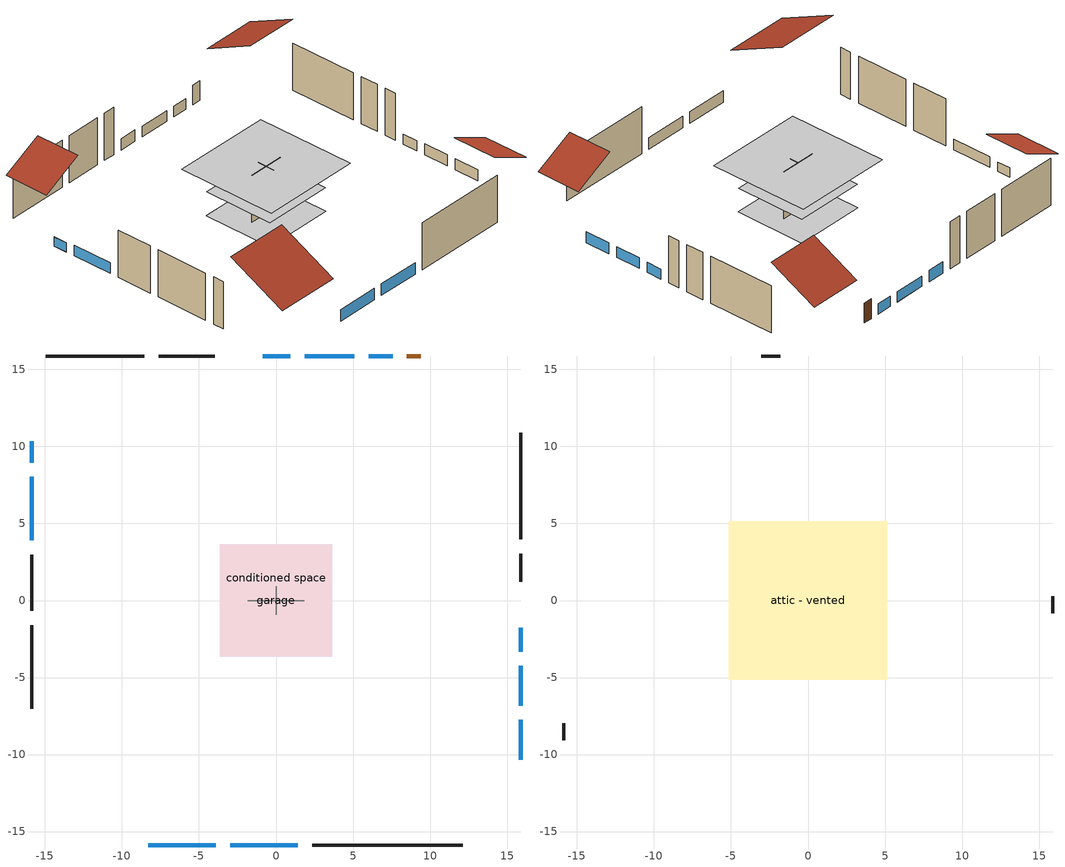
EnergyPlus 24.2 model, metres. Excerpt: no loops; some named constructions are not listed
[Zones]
conditioned space
 floor to garage (Floor2 construction): -3.66,-3.66 -3.66,3.66 3.66,3.66 3.66,-3.66 z0
 floor adiabatic (AdiabaticFloorConstruction): -3.61,-3.61 -3.61,3.61 3.61,3.61 3.61,-3.61 z2.44
 floor foundation (Slab2 construction): -3.61,-3.61 -3.61,3.61 3.61,3.61 3.61,-3.61 z0
 wall outside (AdiabaticWallConstruction 1): 9.41,15.88 8.5,15.88 z0:2.03
 wall outside (AdiabaticWallConstruction): -8.31,-15.88 -3.91,-15.88 / -2.98,-15.88 1.42,-15.88 / 0.94,15.88 -0.88,15.88 z0:1.19; 15.88,-10.34 15.88,-7.76 / 15.88,-6.83 15.88,-4.25 z0:1.13; -15.88,10.34 -15.88,8.96 z0:0.95; -15.88,8.03 -15.88,3.91 z0:1.1; 7.57,15.88 6.01,15.88 / 5.08,15.88 1.87,15.88 z0:1.07; 15.88,-3.32 15.88,-1.77 z0:1.04
 wall outside (Wall3 construction): 2.35,-15.88 12.12,-15.88 z0:4.88
 wall outside (Wall4 construction): -15.88,-1.6 -15.88,-7.03 z0:4.88
 wall outside (Wall7 construction): -8.55,15.88 -14.95,15.88 z0:4.88
 wall outside (Wall8 construction): 15.88,3.97 15.88,10.9 z0:4.88
 wall to garage (Wall5 construction): 1.83,0 -1.83,0 z0:4.88
 wall to garage (Wall6 construction): 0,0.91 0,-0.91 z0:4.88
 window (WindowConstruction): -8.31,-15.88 -3.91,-15.88 z0:1.19
 window (WindowConstruction 9): 15.88,-10.33 15.88,-7.76 z0:1.13
 window (WindowConstruction 1): -2.98,-15.88 1.42,-15.88 z0:1.19
 window (WindowConstruction 2): -15.88,10.33 -15.88,8.96 z0:0.94
 window (WindowConstruction 3): -15.88,8.03 -15.88,3.91 z0:1.1
 window (WindowConstruction 4): 7.57,15.88 6.01,15.88 z0:1.07
 window (WindowConstruction 5): 5.08,15.88 1.87,15.88 z0:1.07
 window (WindowConstruction 6): 0.94,15.88 -0.88,15.88 z0:1.19
 window (WindowConstruction 7): 15.88,-6.83 15.88,-4.25 z0:1.13
 window (WindowConstruction 8): 15.88,-3.32 15.88,-1.77 z0:1.04
 door (Door): 9.41,15.88 8.5,15.88 z0:2.03
 ceiling adiabatic (AdiabaticFloorConstruction): 3.61,-3.61 3.61,3.61 -3.61,3.61 -3.61,-3.61 z2.44
garage
 floor foundation (Slab1 construction): -3.66,-3.66 -3.66,3.66 3.66,3.66 3.66,-3.66 z0
 wall outside (Wall1 construction): -15.88,2.99 -15.88,-0.67 z0:4.88
 wall outside (Wall12 construction): 15.88,1.21 15.88,3.04 z0:4.88
 wall outside (Wall2 construction): -3.97,15.88 -7.63,15.88 z0:4.88
attic - vented
 floor to conditioned space (Floor1 construction Reversed): -5.14,-5.14 -5.14,5.14 5.14,5.14 5.14,-5.14 z4.88
 wall outside (Wall10 construction): 15.88,-0.84 15.88,0.28 z0:4.88
 wall outside (Wall11 construction): -1.8,15.88 -3.04,15.88 z0:4.88
 wall outside (Wall9 construction): -15.88,-7.96 -15.88,-9.08 z0:4.88
 roof outside (Roof1 construction): -9.23,-15.88,4.88 -9.23,-9.94,7.85 -15.88,-9.94,7.85 -15.88,-15.88,4.88
 roof outside (Roof2 construction): -15.88,11.26,4.88 -11.75,11.26,6.94 -11.75,15.88,6.94 -15.88,15.88,4.88
 roof outside (Roof3 construction): 15.88,-11.26,4.88 11.75,-11.26,6.94 11.75,-15.88,6.94 15.88,-15.88,4.88
 roof outside (Roof4 construction): 10.34,15.88,4.88 10.34,10.92,7.35 15.88,10.92,7.35 15.88,15.88,4.88
[Material] Roughness=Rough; Thermal Absorptance=0.9
Name | Thickness {m} | Conductivity {W/m-K} | Density {kg/m3} | Specific Heat {J/kg-K} | Solar Absorptance | Visible Absorptance
ceiling loosefill ins | 0.254 | 0.0480833 | 16.02 | 1046.75 | 0.7 | 0.7
ceiling stud and cavity | 0.1397 | 0.104117 | 65.682 | 1177.47 | 0.7 | 0.7
floor covering | 0.0127 | 0.0433444 | 54.468 | 1339.84 | 0.6 | 0.6
floor stud and cavity | 0.1397 | 0.923637 | 92.3553 | 1139.71 | 0.7 | 0.7
gypsum board | 0.0127 | 0.160291 | 801 | 837.4 | 0.6 | 0.6
osb sheathing 0.5 in. 2; osb sheathing 0.5 in. 3 | 0.0127 | 0.115458 | 512.64 | 1214.23 | 0.7 | 0.7
osb sheathing 0.75 in. | 0.01905 | 0.115458 | 512.64 | 1214.23 | 0.7 | 0.7
wall stud and cavity 2 | 0.1397 | 0.335416 | 139.0536 | 1170.24 | 0.7 | 0.7
[Construction]
Floor1 construction: ceiling loosefill ins, ceiling stud and cavity, gypsum board
Floor2 construction Reversed: floor covering, osb sheathing 0.75 in., floor stud and cavity
Wall5 construction Reversed: gypsum board, wall stud and cavity 2, osb sheathing 0.5 in. 2
Wall6 construction Reversed: gypsum board, wall stud and cavity 2, osb sheathing 0.5 in. 3
[EnergyManagementSystem:OutputVariable] Update Frequency=ZoneTimestep
Name | EMS Variable | Type of Data in Variable | EMS Program or Subroutine | Units
loads_htg_skylights_solar_annual_outvar; loads_htg_skylights_solar_timeseries_outvar | loads_htg_skylights_solar | Summed | component_loads_program | J
loads_htg_floors_annual_outvar; loads_htg_floors_timeseries_outvar | loads_htg_floors | Summed | component_loads_program | J
loads_htg_slabs_annual_outvar; loads_htg_slabs_timeseries_outvar | loads_htg_slabs | Summed | component_loads_program | J
loads_htg_internal_mass_annual_outvar; loads_htg_internal_mass_timeseries_outvar | loads_htg_internal_mass | Summed | component_loads_program | J
loads_htg_infil_annual_outvar; loads_htg_infil_timeseries_outvar | loads_htg_infil | Summed | component_loads_program | J
loads_htg_natvent_annual_outvar; loads_htg_natvent_timeseries_outvar | loads_htg_natvent | Summed | component_loads_program | J
loads_htg_mechvent_annual_outvar; loads_htg_mechvent_timeseries_outvar | loads_htg_mechvent | Summed | component_loads_program | J
loads_htg_whf_annual_outvar; loads_htg_whf_timeseries_outvar | loads_htg_whf | Summed | component_loads_program | J
loads_htg_ducts_annual_outvar; loads_htg_ducts_timeseries_outvar | loads_htg_ducts | Summed | component_loads_program | J
loads_htg_intgains_annual_outvar; loads_htg_intgains_timeseries_outvar | loads_htg_intgains | Summed | component_loads_program | J
loads_htg_lighting_annual_outvar; loads_htg_lighting_timeseries_outvar | loads_htg_lighting | Summed | component_loads_program | J
loads_clg_roofs_annual_outvar; loads_clg_roofs_timeseries_outvar | loads_clg_roofs | Summed | component_loads_program | J
loads_clg_ceilings_annual_outvar; loads_clg_ceilings_timeseries_outvar | loads_clg_ceilings | Summed | component_loads_program | J
loads_clg_walls_annual_outvar; loads_clg_walls_timeseries_outvar | loads_clg_walls | Summed | component_loads_program | J
loads_clg_rim_joists_annual_outvar; loads_clg_rim_joists_timeseries_outvar | loads_clg_rim_joists | Summed | component_loads_program | J
loads_clg_foundation_walls_annual_outvar; loads_clg_foundation_walls_timeseries_outvar | loads_clg_foundation_walls | Summed | component_loads_program | J
loads_clg_doors_annual_outvar; loads_clg_doors_timeseries_outvar | loads_clg_doors | Summed | component_loads_program | J
loads_clg_windows_conduction_annual_outvar; loads_clg_windows_conduction_timeseries_outvar | loads_clg_windows_conduction | Summed | component_loads_program | J
loads_clg_windows_solar_annual_outvar; loads_clg_windows_solar_timeseries_outvar | loads_clg_windows_solar | Summed | component_loads_program | J
loads_clg_skylights_conduction_annual_outvar; loads_clg_skylights_conduction_timeseries_outvar | loads_clg_skylights_conduction | Summed | component_loads_program | J
loads_clg_skylights_solar_annual_outvar; loads_clg_skylights_solar_timeseries_outvar | loads_clg_skylights_solar | Summed | component_loads_program | J
loads_clg_floors_annual_outvar; loads_clg_floors_timeseries_outvar | loads_clg_floors | Summed | component_loads_program | J
loads_clg_slabs_annual_outvar; loads_clg_slabs_timeseries_outvar | loads_clg_slabs | Summed | component_loads_program | J
loads_clg_internal_mass_annual_outvar; loads_clg_internal_mass_timeseries_outvar | loads_clg_internal_mass | Summed | component_loads_program | J
loads_clg_infil_annual_outvar; loads_clg_infil_timeseries_outvar | loads_clg_infil | Summed | component_loads_program | J
loads_clg_natvent_annual_outvar; loads_clg_natvent_timeseries_outvar | loads_clg_natvent | Summed | component_loads_program | J
loads_clg_mechvent_annual_outvar; loads_clg_mechvent_timeseries_outvar | loads_clg_mechvent | Summed | component_loads_program | J
loads_clg_whf_annual_outvar; loads_clg_whf_timeseries_outvar | loads_clg_whf | Summed | component_loads_program | J
loads_clg_ducts_annual_outvar; loads_clg_ducts_timeseries_outvar | loads_clg_ducts | Summed | component_loads_program | J
loads_clg_intgains_annual_outvar; loads_clg_intgains_timeseries_outvar | loads_clg_intgains | Summed | component_loads_program | J
loads_clg_lighting_annual_outvar; loads_clg_lighting_timeseries_outvar | loads_clg_lighting | Summed | component_loads_program | J
loads_htg_tot_annual_outvar; loads_htg_tot_timeseries_outvar | loads_htg_tot | Summed | total_loads_program | J
loads_clg_tot_annual_outvar; loads_clg_tot_timeseries_outvar | loads_clg_tot | Summed | total_loads_program | J
total_infil_flow_rate_timeseries_outvar | total_infil_flow_rate | Averaged | total_airflows_program | m^3/s
total_mechvent_flow_rate_timeseries_outvar | total_mechvent_flow_rate | Averaged | total_airflows_program | m^3/s
total_natvent_flow_rate_timeseries_outvar | total_natvent_flow_rate | Averaged | total_airflows_program | m^3/s
total_whf_flow_rate_timeseries_outvar | total_whf_flow_rate | Averaged | total_airflows_program | m^3/s
[Schedule:Day:Interval]
general water use schedule day: No, 01:00, 0.315068, 03:00, 0.287671, 04:00, 0.342466, 05:00, 0.369863, 06:00, 0.520548, 07:00, 0.60274, 08:00, 0.534247, 10:00, 0.506849, 11:00, 0.465753, 14:00, 0.479452, 15:00, 0.534247, 16:00, 0.589041, 17:00, 0.69863, 18:00, 0.876712, 19:00, 0.890411, 20:00, 0.986301, 21:00, 1, 22:00, 0.863014, 23:00, 0.616438, 24:00, 0.465753
general water use schedule default day; cooling season schedule day; cooling season schedule day 2; cooling season schedule default day; exterior lighting schedule default day; natural vent schedule default day: No, 24:00, 0
freezer schedule day 1: No, 01:00, 0.609489, 02:00, 0.594252, 03:00, 0.579015, 04:00, 0.563777, 06:00, 0.54854, 07:00, 0.579015, 08:00, 0.609489, 10:00, 0.624726, 12:00, 0.609489, 15:00, 0.639964, 16:00, 0.624726, 17:00, 0.670438, 18:00, 0.731387, 19:00, 0.761861, 20:00, 0.731387, 21:00, 0.71615, 22:00, 0.700912, 23:00, 0.670438, 24:00, 0.624726
freezer schedule day 2: No, 01:00, 0.791241, 02:00, 0.77146, 03:00, 0.751679, 04:00, 0.731898, 06:00, 0.712117, 07:00, 0.751679, 08:00, 0.791241, 10:00, 0.811022, 12:00, 0.791241, 15:00, 0.830803, 16:00, 0.811022, 17:00, 0.870365, 18:00, 0.949489, 19:00, 0.989051, 20:00, 0.949489, 21:00, 0.929708, 22:00, 0.909927, 23:00, 0.870365, 24:00, 0.811022
freezer schedule day 3: No, 01:00, 0.8, 02:00, 0.78, 03:00, 0.76, 04:00, 0.74, 06:00, 0.72, 07:00, 0.76, 08:00, 0.8, 10:00, 0.82, 12:00, 0.8, 15:00, 0.84, 16:00, 0.82, 17:00, 0.88, 18:00, 0.96, 19:00, 1, 20:00, 0.96, 21:00, 0.94, 22:00, 0.92, 23:00, 0.88, 24:00, 0.82
freezer schedule day 4: No, 01:00, 0.679562, 02:00, 0.662573, 03:00, 0.645584, 04:00, 0.628595, 06:00, 0.611606, 07:00, 0.645584, 08:00, 0.679562, 10:00, 0.696551, 12:00, 0.679562, 15:00, 0.71354, 16:00, 0.696551, 17:00, 0.747518, 18:00, 0.815474, 19:00, 0.849453, 20:00, 0.815474, 21:00, 0.798485, 22:00, 0.781496, 23:00, 0.747518, 24:00, 0.696551
freezer schedule day 5: No, 01:00, 0.675182, 02:00, 0.658303, 03:00, 0.641423, 04:00, 0.624544, 06:00, 0.607664, 07:00, 0.641423, 08:00, 0.675182, 10:00, 0.692062, 12:00, 0.675182, 15:00, 0.708942, 16:00, 0.692062, 17:00, 0.742701, 18:00, 0.810219, 19:00, 0.843978, 20:00, 0.810219, 21:00, 0.793339, 22:00, 0.77646, 23:00, 0.742701, 24:00, 0.692062
freezer schedule day 6: No, 01:00, 0.610949, 02:00, 0.595675, 03:00, 0.580401, 04:00, 0.565128, 06:00, 0.549854, 07:00, 0.580401, 08:00, 0.610949, 10:00, 0.626223, 12:00, 0.610949, 15:00, 0.641496, 16:00, 0.626223, 17:00, 0.672044, 18:00, 0.733139, 19:00, 0.763686, 20:00, 0.733139, 21:00, 0.717865, 22:00, 0.702591, 23:00, 0.672044, 24:00, 0.626223
cooling season schedule day 1; natural vent schedule day: No, 24:00, 1
exterior lighting schedule day: No, 01:00, 0.566667, 03:00, 0.524167, 05:00, 0.495833, 06:00, 0.5525, 07:00, 0.623333, 08:00, 0.580833, 09:00, 0.439167, 10:00, 0.354167, 12:00, 0.34, 13:00, 0.354167, 14:00, 0.396667, 15:00, 0.425, 16:00, 0.495833, 17:00, 0.623333, 18:00, 0.793333, 19:00, 0.906667, 20:00, 0.963333, 21:00, 0.991667, 22:00, 0.920833, 23:00, 0.793333, 24:00, 0.665833
exterior lighting schedule day 1: No, 01:00, 0.528571, 03:00, 0.488929, 05:00, 0.4625, 06:00, 0.515357, 07:00, 0.581429, 08:00, 0.541786, 09:00, 0.409643, 10:00, 0.330357, 12:00, 0.317143, 13:00, 0.330357, 14:00, 0.37, 15:00, 0.396429, 16:00, 0.4625, 17:00, 0.581429, 18:00, 0.74, 19:00, 0.845714, 20:00, 0.898571, 21:00, 0.925, 22:00, 0.858929, 23:00, 0.74, 24:00, 0.621071
exterior lighting schedule day 10: No, 01:00, 0.552381, 03:00, 0.510952, 05:00, 0.483333, 06:00, 0.538571, 07:00, 0.607619, 08:00, 0.56619, 09:00, 0.428095, 10:00, 0.345238, 12:00, 0.331429, 13:00, 0.345238, 14:00, 0.386667, 15:00, 0.414286, 16:00, 0.483333, 17:00, 0.607619, 18:00, 0.773333, 19:00, 0.88381, 20:00, 0.939048, 21:00, 0.966667, 22:00, 0.897619, 23:00, 0.773333, 24:00, 0.649048
exterior lighting schedule day 11: No, 01:00, 0.571429, 03:00, 0.528571, 05:00, 0.5, 06:00, 0.557143, 07:00, 0.628571, 08:00, 0.585714, 09:00, 0.442857, 10:00, 0.357143, 12:00, 0.342857, 13:00, 0.357143, 14:00, 0.4, 15:00, 0.428571, 16:00, 0.5, 17:00, 0.628571, 18:00, 0.8, 19:00, 0.914286, 20:00, 0.971429, 21:00, 1, 22:00, 0.928571, 23:00, 0.8, 24:00, 0.671429
exterior lighting schedule day 2: No, 01:00, 0.485714, 03:00, 0.449286, 05:00, 0.425, 06:00, 0.473571, 07:00, 0.534286, 08:00, 0.497857, 09:00, 0.376429, 10:00, 0.303571, 12:00, 0.291429, 13:00, 0.303571, 14:00, 0.34, 15:00, 0.364286, 16:00, 0.425, 17:00, 0.534286, 18:00, 0.68, 19:00, 0.777143, 20:00, 0.825714, 21:00, 0.85, 22:00, 0.789286, 23:00, 0.68, 24:00, 0.570714
exterior lighting schedule day 3: No, 01:00, 0.442857, 03:00, 0.409643, 05:00, 0.3875, 06:00, 0.431786, 07:00, 0.487143, 08:00, 0.453929, 09:00, 0.343214, 10:00, 0.276786, 12:00, 0.265714, 13:00, 0.276786, 14:00, 0.31, 15:00, 0.332143, 16:00, 0.3875, 17:00, 0.487143, 18:00, 0.62, 19:00, 0.708571, 20:00, 0.752857, 21:00, 0.775, 22:00, 0.719643, 23:00, 0.62, 24:00, 0.520357
exterior lighting schedule day 4: No, 01:00, 0.4, 03:00, 0.37, 05:00, 0.35, 06:00, 0.39, 07:00, 0.44, 08:00, 0.41, 09:00, 0.31, 10:00, 0.25, 12:00, 0.24, 13:00, 0.25, 14:00, 0.28, 15:00, 0.3, 16:00, 0.35, 17:00, 0.44, 18:00, 0.56, 19:00, 0.64, 20:00, 0.68, 21:00, 0.7, 22:00, 0.65, 23:00, 0.56, 24:00, 0.47
exterior lighting schedule day 5: No, 01:00, 0.380952, 03:00, 0.352381, 05:00, 0.333333, 06:00, 0.371429, 07:00, 0.419048, 08:00, 0.390476, 09:00, 0.295238, 10:00, 0.238095, 12:00, 0.228571, 13:00, 0.238095, 14:00, 0.266667, 15:00, 0.285714, 16:00, 0.333333, 17:00, 0.419048, 18:00, 0.533333, 19:00, 0.609524, 20:00, 0.647619, 21:00, 0.666667, 22:00, 0.619048, 23:00, 0.533333, 24:00, 0.447619
exterior lighting schedule day 6: No, 01:00, 0.390476, 03:00, 0.36119, 05:00, 0.341667, 06:00, 0.380714, 07:00, 0.429524, 08:00, 0.400238, 09:00, 0.302619, 10:00, 0.244048, 12:00, 0.234286, 13:00, 0.244048, 14:00, 0.273333, 15:00, 0.292857, 16:00, 0.341667, 17:00, 0.429524, 18:00, 0.546667, 19:00, 0.624762, 20:00, 0.66381, 21:00, 0.683333, 22:00, 0.634524, 23:00, 0.546667, 24:00, 0.45881
exterior lighting schedule day 7: No, 01:00, 0.419048, 03:00, 0.387619, 05:00, 0.366667, 06:00, 0.408571, 07:00, 0.460952, 08:00, 0.429524, 09:00, 0.324762, 10:00, 0.261905, 12:00, 0.251429, 13:00, 0.261905, 14:00, 0.293333, 15:00, 0.314286, 16:00, 0.366667, 17:00, 0.460952, 18:00, 0.586667, 19:00, 0.670476, 20:00, 0.712381, 21:00, 0.733333, 22:00, 0.680952, 23:00, 0.586667, 24:00, 0.492381
exterior lighting schedule day 8: No, 01:00, 0.466667, 03:00, 0.431667, 05:00, 0.408333, 06:00, 0.455, 07:00, 0.513333, 08:00, 0.478333, 09:00, 0.361667, 10:00, 0.291667, 12:00, 0.28, 13:00, 0.291667, 14:00, 0.326667, 15:00, 0.35, 16:00, 0.408333, 17:00, 0.513333, 18:00, 0.653333, 19:00, 0.746667, 20:00, 0.793333, 21:00, 0.816667, 22:00, 0.758333, 23:00, 0.653333, 24:00, 0.548333
exterior lighting schedule day 9: No, 01:00, 0.509524, 03:00, 0.47131, 05:00, 0.445833, 06:00, 0.496786, 07:00, 0.560476, 08:00, 0.522262, 09:00, 0.394881, 10:00, 0.318452, 12:00, 0.305714, 13:00, 0.318452, 14:00, 0.356667, 15:00, 0.382143, 16:00, 0.445833, 17:00, 0.560476, 18:00, 0.713333, 19:00, 0.815238, 20:00, 0.86619, 21:00, 0.891667, 22:00, 0.827976, 23:00, 0.713333, 24:00, 0.59869
[Schedule:Week:Daily]
cooling season schedule Week Rule - Jan1-May26: cooling season schedule day, cooling season schedule day, cooling season schedule day, cooling season schedule day, cooling season schedule day, cooling season schedule day, cooling season schedule day, cooling season schedule default day, cooling season schedule default day, cooling season schedule default day, cooling season schedule default day, cooling season schedule default day
cooling season schedule Week Rule - May27-Jun2: cooling season schedule day, cooling season schedule day, cooling season schedule day, cooling season schedule day, cooling season schedule day, cooling season schedule day 1, cooling season schedule day 1, cooling season schedule default day, cooling season schedule default day, cooling season schedule default day, cooling season schedule default day, cooling season schedule default day
cooling season schedule Week Rule - Jun3-Sep29: cooling season schedule day 1, cooling season schedule day 1, cooling season schedule day 1, cooling season schedule day 1, cooling season schedule day 1, cooling season schedule day 1, cooling season schedule day 1, cooling season schedule default day, cooling season schedule default day, cooling season schedule default day, cooling season schedule default day, cooling season schedule default day
cooling season schedule Week Rule - Sep30-Oct6: cooling season schedule day 1, cooling season schedule day 2, cooling season schedule day 2, cooling season schedule day 2, cooling season schedule day 2, cooling season schedule day 2, cooling season schedule day 2, cooling season schedule default day, cooling season schedule default day, cooling season schedule default day, cooling season schedule default day, cooling season schedule default day
cooling season schedule Week Rule - Oct7-Dec31: cooling season schedule day 2, cooling season schedule day 2, cooling season schedule day 2, cooling season schedule day 2, cooling season schedule day 2, cooling season schedule day 2, cooling season schedule day 2, cooling season schedule default day, cooling season schedule default day, cooling season schedule default day, cooling season schedule default day, cooling season schedule default day
natural vent schedule Week Rule - Jan1-Jan6: natural vent schedule day, natural vent schedule day, natural vent schedule default day, natural vent schedule day, natural vent schedule default day, natural vent schedule day, natural vent schedule default day, natural vent schedule default day, natural vent schedule default day, natural vent schedule default day, natural vent schedule default day, natural vent schedule default day
natural vent schedule Week Rule - Jan7-Dec31: natural vent schedule default day, natural vent schedule day, natural vent schedule default day, natural vent schedule day, natural vent schedule default day, natural vent schedule day, natural vent schedule default day, natural vent schedule default day, natural vent schedule default day, natural vent schedule default day, natural vent schedule default day, natural vent schedule default day
[Schedule:Year]
cooling season schedule: cooling season schedule Week Rule - Jan1-May26, 1, 1, 5, 26, cooling season schedule Week Rule - May27-Jun2, 5, 27, 6, 2, cooling season schedule Week Rule - Jun3-Sep29, 6, 3, 9, 29, cooling season schedule Week Rule - Sep30-Oct6, 9, 30, 10, 6, cooling season schedule Week Rule - Oct7-Dec31, 10, 7, 12, 31
natural vent schedule: natural vent schedule Week Rule - Jan1-Jan6, 1, 1, 1, 6, natural vent schedule Week Rule - Jan7-Dec31, 1, 7, 12, 31
[Schedule:File]
hot_water_dishwasher: File=in.schedules.csv; Column Number=7; Rows to Skip at Top=1; Number of Hours of Data=8760; Column Separator=Comma; Interpolate to Timestep=Yes; Minutes per Item=15; Adjust Schedule for Daylight Savings=Yes
